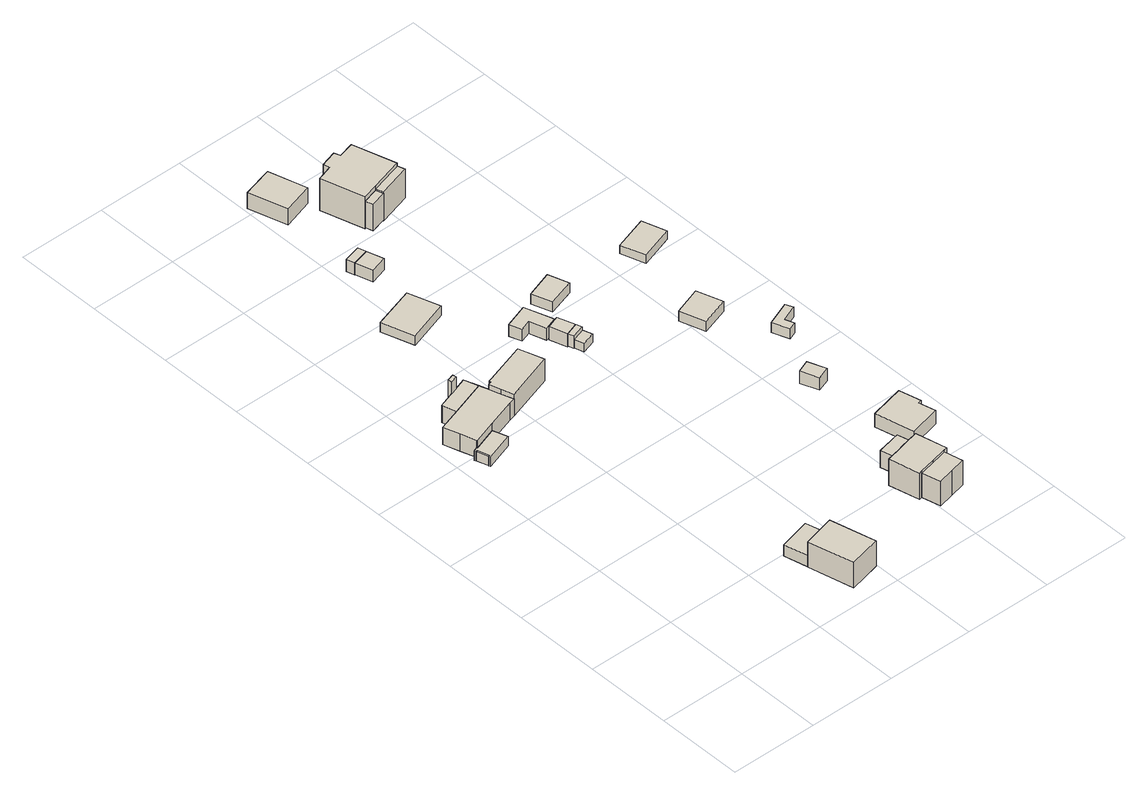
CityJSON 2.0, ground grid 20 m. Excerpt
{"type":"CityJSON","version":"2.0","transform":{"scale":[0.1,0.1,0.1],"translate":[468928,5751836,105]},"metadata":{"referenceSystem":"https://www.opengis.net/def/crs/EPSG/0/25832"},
"CityObjects":{
"building1":{"type":"Building","attributes":{"Gemeindeschluessel":"05754044","BezugspunktDach":"2000","function":"51009_1610","measuredHeight":2.35},"address":[{"country":"Germany"}],"geometry":[{"type":"Solid","lod":"1","boundaries":[[[[0,1,2,3]],[[4,5,6,7]],[[4,7,3,2]],[[5,4,2,1]],[[6,5,1,0]],[[7,6,0,3]]]]}]},
"building2":{"type":"Building","attributes":{"Gemeindeschluessel":"05754044","BezugspunktDach":"2000","function":"31001_2463","measuredHeight":2.36},"address":[{"country":"Germany","locality":"Verl","thoroughfareNumber":"25","thoroughfareName":"Fichtenteich"}],"geometry":[{"type":"Solid","lod":"1","boundaries":[[[[8,9,10,1,0,3,2,11,12,13]],[[14,15,16,17,18,19,20,21,22,23]],[[14,23,13,12]],[[15,14,12,11]],[[16,15,11,2]],[[17,16,2,3]],[[18,17,3,0]],[[19,18,0,1]],[[20,19,1,10]],[[21,20,10,9]],[[22,21,9,8]],[[23,22,8,13]]]]}]},
"building3":{"type":"Building","attributes":{"Gemeindeschluessel":"05754044","BezugspunktDach":"2000","function":"31001_1010","measuredHeight":8.83},"address":[{"country":"Germany","locality":"Verl","thoroughfareNumber":"18","thoroughfareName":"Grünstraße"}],"geometry":[{"type":"Solid","lod":"1","boundaries":[[[[24,25,26,27]],[[28,29,30,31]],[[28,31,27,26]],[[29,28,26,25]],[[30,29,25,24]],[[31,30,24,27]]]]}]},
"building4":{"type":"Building","attributes":{"Gemeindeschluessel":"05754044","BezugspunktDach":"2000","function":"31001_2463","measuredHeight":2.85},"address":[{"country":"Germany","locality":"Verl","thoroughfareNumber":"18","thoroughfareName":"Grünstraße"}],"geometry":[{"type":"Solid","lod":"1","boundaries":[[[[32,33,34,35]],[[36,37,38,39]],[[36,39,35,34]],[[37,36,34,33]],[[38,37,33,32]],[[39,38,32,35]]]]}]},
"building5":{"type":"Building","attributes":{"Gemeindeschluessel":"05754044","BezugspunktDach":"2000","function":"51009_1610","measuredHeight":7.24},"address":[{"country":"Germany"}],"geometry":[{"type":"Solid","lod":"1","boundaries":[[[[40,41,42,43]],[[44,45,46,47]],[[44,47,43,42]],[[45,44,42,41]],[[46,45,41,40]],[[47,46,40,43]]]]}]},
"building6":{"type":"Building","attributes":{"Gemeindeschluessel":"05754044","function":"31001_1010"},"address":[{"country":"Germany","locality":"Verl","thoroughfareNumber":"25","thoroughfareName":"Fichtenteich"}],"children":["building6-1","building6-2","building6-3"]},
"building6-1":{"type":"BuildingPart","attributes":{"BezugspunktDach":"2000","measuredHeight":5.23},"parents":["building6"],"geometry":[{"type":"Solid","lod":"1","boundaries":[[[[48,49,50,51,52,53,54,55,56,57,58,59]],[[60,61,62,63,64,65,66,67,68,69,70,71]],[[60,71,59,58]],[[61,60,58,57]],[[62,61,57,56]],[[63,62,56,55]],[[64,63,55,54]],[[65,64,54,53]],[[66,65,53,52]],[[67,66,52,51]],[[68,67,51,50]],[[69,68,50,49]],[[70,69,49,48]],[[71,70,48,59]]]]}]},
"building6-2":{"type":"BuildingPart","attributes":{"BezugspunktDach":"2000","measuredHeight":5.23},"parents":["building6"],"geometry":[{"type":"Solid","lod":"1","boundaries":[[[[72,73,74,75,76,77,78,51,50]],[[67,79,80,44,81,47,82,83,68]],[[67,68,50,51]],[[79,67,51,78]],[[80,79,78,77]],[[44,80,77,76]],[[81,44,76,75]],[[47,81,75,74]],[[82,47,74,73]],[[83,82,73,72]],[[68,83,72,50]]]]}]},
"building6-3":{"type":"BuildingPart","attributes":{"BezugspunktDach":"2000","measuredHeight":6.41},"parents":["building6"],"geometry":[{"type":"Solid","lod":"1","boundaries":[[[[84,85,86,87,88,89,90,91,92]],[[71,93,69,94,95,96,97,98,99]],[[71,99,92,91]],[[93,71,91,90]],[[69,93,90,89]],[[94,69,89,88]],[[95,94,88,87]],[[96,95,87,86]],[[97,96,86,85]],[[98,97,85,84]],[[99,98,84,92]]]]}]},
"building7":{"type":"Building","attributes":{"Gemeindeschluessel":"05754044","BezugspunktDach":"2000","function":"51009_1610","measuredHeight":2.62},"address":[{"country":"Germany"}],"geometry":[{"type":"Solid","lod":"1","boundaries":[[[[100,101,102,103,104,105]],[[106,107,108,109,110,111]],[[106,111,105,104]],[[107,106,104,103]],[[108,107,103,102]],[[109,108,102,101]],[[110,109,101,100]],[[111,110,100,105]]]]}]},
"building8":{"type":"Building","attributes":{"Gemeindeschluessel":"05754044","BezugspunktDach":"2000","function":"31001_9998","measuredHeight":2.95},"address":[{"country":"Germany","locality":"Verl","thoroughfareNumber":"21","thoroughfareName":"Fichtenteich"}],"geometry":[{"type":"Solid","lod":"1","boundaries":[[[[112,113,114,115]],[[116,117,118,119]],[[116,119,115,114]],[[117,116,114,113]],[[118,117,113,112]],[[119,118,112,115]]]]}]},
"building9":{"type":"Building","attributes":{"Gemeindeschluessel":"05754044","BezugspunktDach":"2000","function":"31001_1313","measuredHeight":3.22},"address":[{"country":"Germany","locality":"Verl","thoroughfareNumber":"17","thoroughfareName":"Fichtenteich"}],"geometry":[{"type":"Solid","lod":"1","boundaries":[[[[120,121,122,123]],[[124,125,126,127]],[[124,127,123,122]],[[125,124,122,121]],[[126,125,121,120]],[[127,126,120,123]]]]}]},
"building10":{"type":"Building","attributes":{"Gemeindeschluessel":"05754044","BezugspunktDach":"2000","function":"51009_1610","measuredHeight":3.29},"address":[{"country":"Germany"}],"geometry":[{"type":"Solid","lod":"1","boundaries":[[[[128,129,121,120]],[[130,131,132,133]],[[130,133,120,121]],[[131,130,121,129]],[[132,131,129,128]],[[133,132,128,120]]]]}]},
"building11":{"type":"Building","attributes":{"Gemeindeschluessel":"05754044","function":"31001_1010"},"address":[{"country":"Germany","locality":"Verl","thoroughfareNumber":"16","thoroughfareName":"Grünstraße"}],"children":["building11-1","building11-2","building11-3"]},
"building11-1":{"type":"BuildingPart","attributes":{"BezugspunktDach":"2000","measuredHeight":9.07},"parents":["building11"],"geometry":[{"type":"Solid","lod":"1","boundaries":[[[[134,135,136,137,138,139,140,141,142]],[[143,144,145,146,147,148,149,150,151]],[[143,151,142,141]],[[144,143,141,140]],[[145,144,140,139]],[[146,145,139,138]],[[147,146,138,137]],[[148,147,137,136]],[[149,148,136,135]],[[150,149,135,134]],[[151,150,134,142]]]]}]},
"building11-2":{"type":"BuildingPart","attributes":{"BezugspunktDach":"2000","measuredHeight":4.15},"parents":["building11"],"geometry":[{"type":"Solid","lod":"1","boundaries":[[[[152,153,154,155]],[[148,156,157,150]],[[148,150,155,154]],[[156,148,154,153]],[[157,156,153,152]],[[150,157,152,155]]]]}]},
"building11-3":{"type":"BuildingPart","attributes":{"BezugspunktDach":"2000","measuredHeight":8.14},"parents":["building11"],"geometry":[{"type":"Solid","lod":"1","boundaries":[[[[158,159,160,161,162,163]],[[164,145,144,143,165,166]],[[164,166,163,162]],[[145,164,162,161]],[[144,145,161,160]],[[143,144,160,159]],[[165,143,159,158]],[[166,165,158,163]]]]}]},
"building12":{"type":"Building","attributes":{"Gemeindeschluessel":"05754044","BezugspunktDach":"2000","function":"31001_2723","measuredHeight":3.01},"address":[{"country":"Germany","locality":"Verl","thoroughfareNumber":"25","thoroughfareName":"Fichtenteich"}],"geometry":[{"type":"Solid","lod":"1","boundaries":[[[[167,168,169,170,171,172]],[[173,174,175,176,177,178]],[[173,178,172,171]],[[174,173,171,170]],[[175,174,170,169]],[[176,175,169,168]],[[177,176,168,167]],[[178,177,167,172]]]]}]},
"building13":{"type":"Building","attributes":{"Gemeindeschluessel":"05754044","BezugspunktDach":"2000","function":"31001_2723","measuredHeight":4.06},"address":[{"country":"Germany","locality":"Verl","thoroughfareNumber":"25","thoroughfareName":"Fichtenteich"}],"geometry":[{"type":"Solid","lod":"1","boundaries":[[[[179,180,181,182]],[[183,184,185,186]],[[183,186,182,181]],[[184,183,181,180]],[[185,184,180,179]],[[186,185,179,182]]]]}]},
"building14":{"type":"Building","attributes":{"Gemeindeschluessel":"05754044","BezugspunktDach":"2000","function":"51009_1610","measuredHeight":3.89},"address":[{"country":"Germany"}],"geometry":[{"type":"Solid","lod":"1","boundaries":[[[[182,181,187,188]],[[189,190,191,192]],[[189,192,188,187]],[[190,189,187,181]],[[191,190,181,182]],[[192,191,182,188]]]]}]},
"building15":{"type":"Building","attributes":{"Gemeindeschluessel":"05754044","BezugspunktDach":"2000","function":"31001_2723","measuredHeight":2.27},"address":[{"country":"Germany","locality":"Verl","thoroughfareNumber":"25","thoroughfareName":"Fichtenteich"}],"geometry":[{"type":"Solid","lod":"1","boundaries":[[[[193,194,195,196]],[[197,198,199,200]],[[197,200,196,195]],[[198,197,195,194]],[[199,198,194,193]],[[200,199,193,196]]]]}]},
"building16":{"type":"Building","attributes":{"Gemeindeschluessel":"05754044","BezugspunktDach":"2000","function":"31001_2463","measuredHeight":4.99},"address":[{"country":"Germany","locality":"Verl","thoroughfareNumber":"17","thoroughfareName":"Fichtenteich"}],"geometry":[{"type":"Solid","lod":"1","boundaries":[[[[201,202,203,204]],[[205,206,207,208]],[[205,208,204,203]],[[206,205,203,202]],[[207,206,202,201]],[[208,207,201,204]]]]}]},
"building17":{"type":"Building","attributes":{"Gemeindeschluessel":"05754044","BezugspunktDach":"2000","function":"31001_9998","measuredHeight":2.8},"address":[{"country":"Germany","locality":"Verl","thoroughfareNumber":"25","thoroughfareName":"Fichtenteich"}],"geometry":[{"type":"Solid","lod":"1","boundaries":[[[[209,210,211,212]],[[213,214,215,216]],[[213,216,212,211]],[[214,213,211,210]],[[215,214,210,209]],[[216,215,209,212]]]]}]},
"building18":{"type":"Building","attributes":{"Gemeindeschluessel":"05754044","BezugspunktDach":"2000","function":"31001_2463","measuredHeight":3.35},"address":[{"country":"Germany","locality":"Verl","thoroughfareNumber":"14","thoroughfareName":"Grünstraße"}],"geometry":[{"type":"Solid","lod":"1","boundaries":[[[[217,218,219,220,221,222]],[[223,224,225,226,227,228]],[[223,228,222,221]],[[224,223,221,220]],[[225,224,220,219]],[[226,225,219,218]],[[227,226,218,217]],[[228,227,217,222]]]]}]},
"building19":{"type":"Building","attributes":{"Gemeindeschluessel":"05754044","BezugspunktDach":"2000","function":"51009_1610","measuredHeight":6.76},"address":[{"country":"Germany"}],"geometry":[{"type":"Solid","lod":"1","boundaries":[[[[229,230,231,232]],[[233,234,235,236]],[[233,236,232,231]],[[234,233,231,230]],[[235,234,230,229]],[[236,235,229,232]]]]}]},
"building20":{"type":"Building","attributes":{"Gemeindeschluessel":"05754044","BezugspunktDach":"2000","function":"31001_1313","measuredHeight":3.67},"address":[{"country":"Germany","locality":"Verl","thoroughfareNumber":"28a","thoroughfareName":"Hölts Knapp"}],"geometry":[{"type":"Solid","lod":"1","boundaries":[[[[237,238,239,240]],[[241,242,243,244]],[[241,244,240,239]],[[242,241,239,238]],[[243,242,238,237]],[[244,243,237,240]]]]}]},
"building21":{"type":"Building","attributes":{"Gemeindeschluessel":"05754044","function":"31001_1010"},"address":[{"country":"Germany","locality":"Verl","thoroughfareNumber":"17","thoroughfareName":"Fichtenteich"}],"children":["building21-1","building21-2"]},
"building21-1":{"type":"BuildingPart","attributes":{"BezugspunktDach":"2000","measuredHeight":9.21},"parents":["building21"],"geometry":[{"type":"Solid","lod":"1","boundaries":[[[[245,246,247,248,249,250,251,252,253]],[[254,255,256,257,258,259,260,261,262]],[[254,262,253,252]],[[255,254,252,251]],[[256,255,251,250]],[[257,256,250,249]],[[258,257,249,248]],[[259,258,248,247]],[[260,259,247,246]],[[261,260,246,245]],[[262,261,245,253]]]]}]},
"building21-2":{"type":"BuildingPart","attributes":{"BezugspunktDach":"2000","measuredHeight":7.32},"parents":["building21"],"geometry":[{"type":"Solid","lod":"1","boundaries":[[[[263,264,265,266]],[[267,257,256,268]],[[267,268,266,265]],[[257,267,265,264]],[[256,257,264,263]],[[268,256,263,266]]]]}]},
"building22":{"type":"Building","attributes":{"Gemeindeschluessel":"05754044","BezugspunktDach":"2000","function":"31001_2723","measuredHeight":2.58},"address":[{"country":"Germany","locality":"Verl","thoroughfareNumber":"28","thoroughfareName":"Hölts Knapp"}],"geometry":[{"type":"Solid","lod":"1","boundaries":[[[[269,270,271,272]],[[273,274,275,276]],[[273,276,272,271]],[[274,273,271,270]],[[275,274,270,269]],[[276,275,269,272]]]]}]},
"building23":{"type":"Building","attributes":{"Gemeindeschluessel":"05754044","BezugspunktDach":"2000","function":"51009_1610","measuredHeight":2.54},"address":[{"country":"Germany"}],"geometry":[{"type":"Solid","lod":"1","boundaries":[[[[277,278,279,280,281,282]],[[283,284,285,286,287,288]],[[283,288,282,281]],[[284,283,281,280]],[[285,284,280,279]],[[286,285,279,278]],[[287,286,278,277]],[[288,287,277,282]]]]}]},
"building24":{"type":"Building","attributes":{"Gemeindeschluessel":"05754044","BezugspunktDach":"2000","function":"31001_9998","measuredHeight":2.81},"address":[{"country":"Germany","locality":"Verl","thoroughfareNumber":"24","thoroughfareName":"Hölts Knapp"}],"geometry":[{"type":"Solid","lod":"1","boundaries":[[[[289,290,291,292]],[[293,294,295,296]],[[293,296,292,291]],[[294,293,291,290]],[[295,294,290,289]],[[296,295,289,292]]]]}]}
},
"vertices":[
[26,771,49],[22,770,49],[30,744,49],[34,745,49],[30,744,26],[22,770,26],[26,771,26],[34,745,26],
[32,776,49],[31,778,49],[21,774,49],[32,740,49],[96,761,49],[85,794,49],[96,761,25],[32,740,25],[30,744,25],[34,745,25],[26,771,25],[22,770,25],[21,774,25],[31,778,25],[32,776,25],[85,794,25],
[344,130,101],[272,112,101],[296,9,101],[369,27,101],[296,9,37],[272,112,37],[344,130,37],[369,27,37],
[331,184,66],[259,166,66],[272,112,66],[344,130,66],[272,112,38],[259,166,38],[331,184,38],[344,130,38],
[100,922,97],[84,917,97],[86,909,97],[102,914,97],[86,909,24],[84,917,24],[100,922,24],[102,914,24],
[151,855,67],[146,871,67],[139,891,67],[59,865,67],[8,849,67],[20,812,67],[31,778,67],[32,776,67],[85,794,67],[150,815,67],[150,814,67],[163,818,67],[150,814,24],[150,815,24],[85,794,24],[32,776,24],[31,778,24],[20,812,24],[8,849,24],[59,865,24],[139,891,24],[146,871,24],[151,855,24],[163,818,24],
[132,914,67],[129,923,67],[102,914,67],[89,910,67],[86,909,67],[49,897,67],[50,894,67],[50,894,24],[49,897,24],[89,910,24],[129,923,24],[132,914,24],
[265,882,79],[256,910,79],[161,880,79],[154,878,79],[155,874,79],[146,871,79],[154,845,79],[163,818,79],[274,853,79],[154,845,24],[155,874,24],[154,878,24],[161,880,24],[256,910,24],[265,882,24],[274,853,24],
[154,878,51],[161,880,51],[148,919,51],[132,914,51],[146,871,51],[155,874,51],[146,871,25],[132,914,25],[148,919,25],[161,880,25],[154,878,25],[155,874,25],
[238,1202,41],[144,1173,41],[167,1100,41],[261,1130,41],[167,1100,17],[144,1173,17],[238,1202,17],[261,1130,17],
[258,1337,46],[219,1327,46],[230,1288,46],[269,1299,46],[230,1288,17],[219,1327,17],[258,1337,17],[269,1299,17],
[253,1356,46],[214,1346,46],[219,1327,16],[214,1346,16],[253,1356,16],[258,1337,16],
[628,200,106],[584,190,106],[574,187,106],[541,180,106],[557,110,106],[564,112,106],[600,120,106],[636,128,106],[644,130,106],[636,128,40],[600,120,40],[564,112,40],[557,110,40],[541,180,40],[574,187,40],[584,190,40],[628,200,40],[644,130,40],
[618,241,82],[564,229,82],[574,187,82],[628,200,82],[564,229,40],[618,241,40],
[645,86,102],[636,128,102],[600,120,102],[564,112,102],[574,70,102],[610,78,102],[574,70,40],[645,86,40],[610,78,40],
[314,998,49],[323,971,49],[347,979,49],[359,941,49],[388,951,49],[367,1016,49],[388,951,19],[359,941,19],[347,979,19],[323,971,19],[314,998,19],[367,1016,19],
[390,947,55],[361,937,55],[373,898,55],[403,908,55],[373,898,22],[361,937,22],[390,947,22],[403,908,22],
[378,885,55],[407,894,55],[378,885,24],[373,898,24],[403,908,24],[407,894,24],
[407,894,47],[378,885,47],[384,864,47],[414,873,47],[384,864,25],[378,885,25],[407,894,25],[414,873,25],
[278,1637,41],[209,1618,41],[234,1531,41],[303,1551,41],[234,1531,1],[209,1618,1],[278,1637,1],[303,1551,1],
[467,1058,45],[406,1038,45],[421,993,45],[482,1012,45],[421,993,20],[406,1038,20],[467,1058,20],[482,1012,20],
[717,288,73],[725,290,73],[713,340,73],[635,322,73],[656,234,73],[726,251,73],[656,234,39],[635,322,39],[713,340,39],[725,290,39],[717,288,39],[726,251,39],
[369,1433,72],[333,1423,72],[338,1406,72],[374,1416,72],[338,1406,6],[333,1423,6],[369,1433,6],[374,1416,6],
[646,526,65],[618,515,65],[633,475,65],[662,485,65],[633,475,34],[618,515,34],[646,526,34],[662,485,34],
[337,1545,83],[341,1531,83],[305,1520,83],[333,1423,83],[369,1433,83],[443,1454,83],[415,1552,83],[379,1542,83],[374,1556,83],[379,1542,3],[415,1552,3],[443,1454,3],[369,1433,3],[333,1423,3],[305,1520,3],[341,1531,3],[337,1545,3],[374,1556,3],
[443,1454,76],[369,1433,76],[374,1416,76],[448,1437,76],[374,1416,3],[448,1437,3],
[636,827,54],[574,806,54],[592,749,54],[655,769,54],[592,749,28],[574,806,28],[636,827,28],[655,769,28],
[701,648,59],[738,663,59],[731,680,59],[677,659,59],[691,621,59],[709,628,59],[691,621,34],[677,659,34],[731,680,34],[738,663,34],[701,648,34],[709,628,34],
[702,1052,45],[625,1028,45],[643,973,45],[719,998,45],[643,973,24],[625,1028,24],[702,1052,24],[719,998,24]
]}
